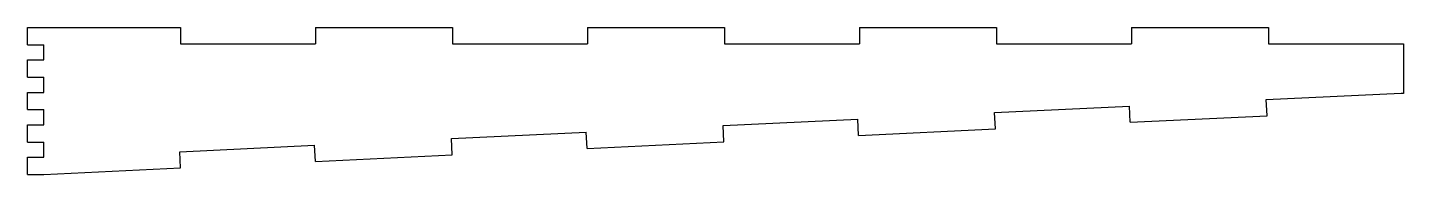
# Model space of a CAD drawing. Header units: millimetres. Extents: x -5 to 420, y 0 to 45.
import ezdxf

# ---------------------------------------------------------------- set-up
doc = ezdxf.new("R2010")
doc.units = ezdxf.units.MM
doc.layers.get('0').update_dxf_attribs({"lineweight": 25, "true_color": 0xffffff})

msp = doc.modelspace()

# ---------------------------------------------------------------- linework, layer by layer
for p, q in [((-5, 40), (-5, 45.3)), ((-5, 45.3), (0, 45.3)), ((0, 45.3), (42.3, 45.3)), ((42.3, 45.3), (42.3, 40.3)), ((84, 45.3), (126.3, 45.3)), ((84, 45.3), (84, 40.3)), ((126.3, 45.3), (126.3, 40.3)), ((168, 45.3), (210.3, 45.3)), ((168, 45.3), (168, 40.3)), ((210.3, 45.3), (210.3, 40.3)), ((252, 45.3), (294.3, 45.3)), ((252, 45.3), (252, 40.3)), ((294.3, 45.3), (294.3, 40.3)), ((336, 45.3), (378.3, 45.3)), ((336, 45.3), (336, 40.3)), ((378.3, 45.3), (378.3, 40.3)), ((-5, 40), (0, 40)), ((0, 35.3), (0, 40)), ((42.3, 40.3), (84, 40.3)), ((126.3, 40.3), (168, 40.3)), ((210.3, 40.3), (252, 40.3)), ((294.3, 40.3), (336, 40.3)), ((378.3, 40.3), (420, 40.3)), ((420, 40.3), (420, 25)), ((-5, 30), (-5, 35.3)), ((-5, 35.3), (0, 35.3)), ((-5, 30), (0, 30)), ((0, 25.3), (0, 30)), ((-5, 20), (-5, 25.3)), ((-5, 25.3), (0, 25.3)), ((377.63, 23.09), (419.28, 25.09)), ((377.87, 18.1), (377.63, 23.09)), ((419.28, 25.09), (420, 25.09)), ((-5, 20), (0, 20)), ((0, 15.3), (0, 20)), ((209.82, 15.06), (251.47, 17.05)), ((251.71, 12.06), (251.47, 17.05)), ((293.72, 19.08), (335.38, 21.07)), ((293.96, 14.08), (293.72, 19.08)), ((335.62, 16.08), (335.38, 21.07)), ((335.62, 16.08), (377.87, 18.1)), ((-5, 10), (-5, 15.3)), ((-5, 15.3), (0, 15.3)), ((125.92, 11.04), (167.57, 13.03)), ((167.81, 8.04), (167.57, 13.03)), ((210.06, 10.06), (209.82, 15.06)), ((251.71, 12.06), (293.96, 14.08)), ((-5, 10), (0, 10)), ((0, 5.3), (0, 10)), ((42.01, 7.02), (83.66, 9.01)), ((83.9, 4.02), (83.66, 9.01)), ((126.16, 6.04), (125.92, 11.04)), ((167.81, 8.04), (210.06, 10.06)), ((-5, 0), (-5, 5.3)), ((-5, 5.3), (0, 5.3)), ((42.25, 2.02), (42.01, 7.02)), ((83.9, 4.02), (126.16, 6.04)), ((-5, 0), (0, 0)), ((0, 0), (42.25, 2.02))]:
    msp.add_line(p, q)

doc.saveas('drawing.dxf')
